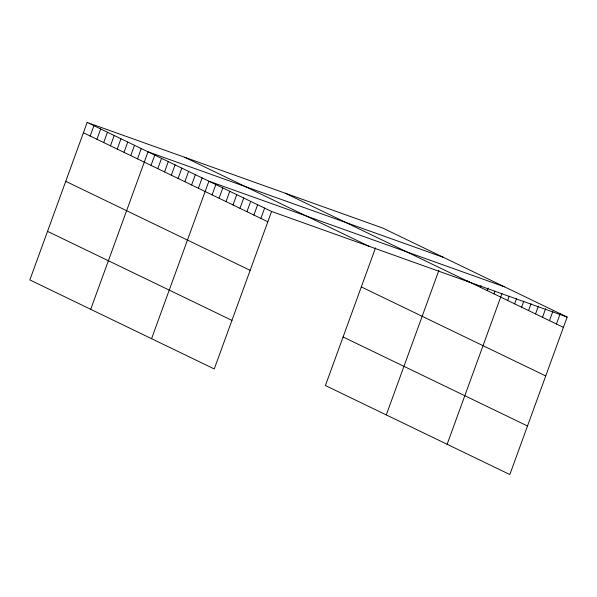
<?xml version="1.0" encoding="UTF-8"?>
<svg xmlns="http://www.w3.org/2000/svg" width="597" height="597" viewBox="0 0 597 597"><rect width="100%" height="100%" fill="white"/><g stroke="black" fill="none" stroke-linecap="round" stroke-linejoin="round"><path stroke-width="0.9" d="M87.169 122.452L29.85 279.933L214.263 368.946L271.583 211.465L87.169 122.452L382.737 228.054L567.15 317.067L509.831 474.548L325.417 385.535L375.513 247.897M90.177 136.019L93.93 125.713M96.938 139.28L100.692 128.974M103.706 142.549L107.453 132.243M110.467 145.81L114.214 135.504M117.228 149.071L120.975 138.765M123.989 152.339L127.736 142.034M130.75 155.601L134.504 145.295M137.511 158.862L141.265 148.563M90.707 309.306L148.026 151.825L443.593 257.426M151.034 165.391L154.787 155.086M157.795 168.66L161.548 158.354M164.556 171.921L168.309 161.615M171.324 175.182L175.07 164.876M178.085 178.451L181.831 168.145M184.846 181.712L188.592 171.406M191.607 184.973L195.353 174.675M198.368 188.242L202.122 177.936M151.563 338.678L208.883 181.197L504.45 286.806M212.099 194.868L215.845 184.563M219.062 198.234L222.815 187.928M226.032 201.592L229.778 191.286M232.994 204.958L236.748 194.652M239.964 208.316L243.71 198.017M246.927 211.681L250.68 201.376M253.897 215.047L257.65 204.741M260.867 218.405L264.613 208.099M386.274 414.908L438.899 270.337M480.413 287.314L481.04 285.597M487.174 290.582L488.115 288.008M493.935 293.843L494.876 291.269M447.131 444.287L501.95 293.672M507.666 300.47L509.226 296.179M514.636 303.836L516.509 298.679M521.599 307.194L523.785 301.187M528.569 310.559L531.069 303.694M535.531 313.925L538.345 306.194M542.501 317.283L545.628 308.701M549.464 320.649L552.904 311.201M556.434 324.014L560.18 313.709M271.583 211.465L567.15 317.067M466.891 280.791L563.396 327.372M285.202 193.204L469.615 282.217M184.704 157.302L369.118 246.315M83.416 132.75L267.829 221.771M361.312 286.926L545.725 375.946M65.737 181.324L250.15 270.337M343.096 336.969L527.509 425.982M47.529 231.36L231.942 320.38"/></g></svg>
